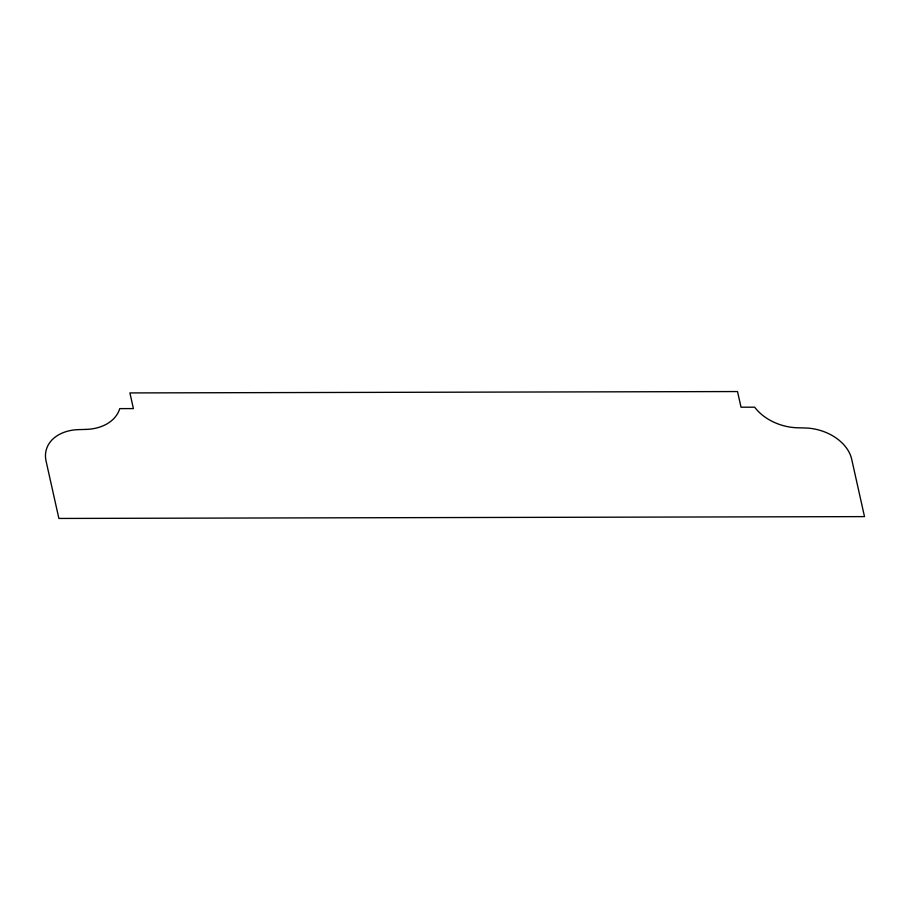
<?xml version="1.0" encoding="UTF-8"?>
<svg xmlns="http://www.w3.org/2000/svg" width="910" height="910" viewBox="0 0 910 910"><rect width="100%" height="100%" fill="white"/><g stroke="black" fill="none" stroke-linecap="round" stroke-linejoin="round"><path stroke-width="1.36" d="M85.824 429.418L78.624 429.622A42.247 30.394 15 0 0 46.057 461.017L58.877 518.45L864.5 516.618L851.68 459.197A42.247 30.394 15 0 0 805.122 427.984L797.842 427.802A44.442 31.975 15 0 1 754.674 407.179L741.024 407.214L737.521 391.55L129.903 392.927L133.395 408.59L119.745 408.624A44.442 31.975 15 0 1 85.824 429.418"/></g></svg>
